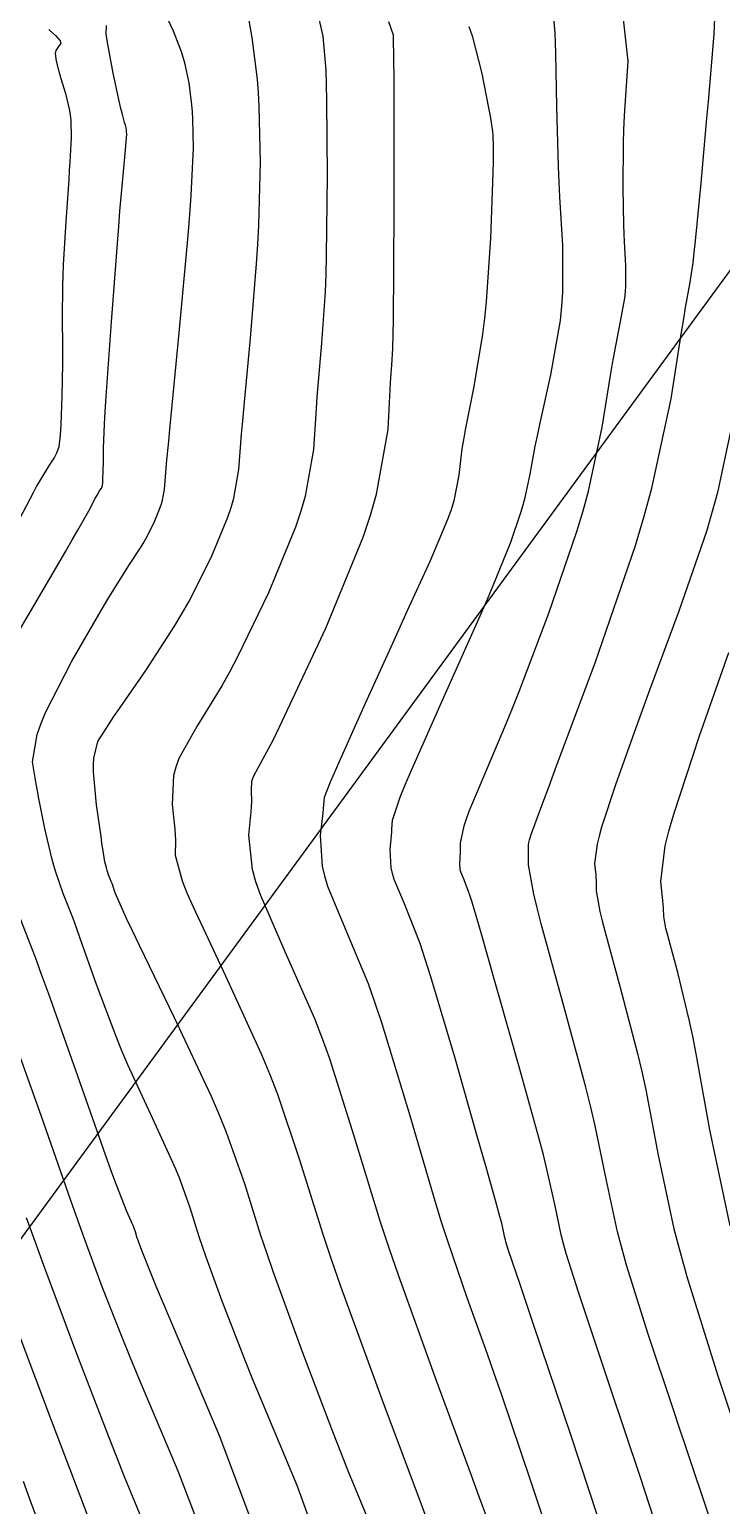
# Model space of a CAD drawing. Header units: metres. Extents: x 837117 to 838479, y 1189012 to 1191015.
# Drawn here: x 837875.1 to 837912.6, y 1189385.5 to 1189465.6 of the extents above; entities that cross this region are included whole.
import ezdxf

# ---------------------------------------------------------------- set-up
doc = ezdxf.new("R2010")
doc.units = ezdxf.units.M
doc.header["$LTSCALE"] = 0.3
for name, color, linetype in [('CORREDORVIA', 70, 'Continuous'), ('COTAS 10', 1, 'Continuous'), ('COTAS INT', 252, 'Continuous')]:
    doc.layers.add(name, color=color, linetype=linetype)

msp = doc.modelspace()

# ---------------------------------------------------------------- linework, layer by layer
at = {"layer": 'CORREDORVIA'}
msp.add_lwpolyline([(837910.676, 1191000.965), (838157.033, 1190996.193), (838237.174, 1190821.339), (838237.001, 1190602.875), (838240.031, 1190437.198), (838223.537, 1190366.272), (838212.196, 1190288.92), (838221.396, 1189997.878), (837954.545, 1189509.173), (837751.159, 1189231.384), (837593.191, 1189234.399), (837744.487, 1189686.609), (837750.277, 1189933.973), (837723.624, 1190051.525), (837726.092, 1190134.48), (837885.383, 1190229.429), (837983.184, 1190344.12), (837817.554, 1190502.187), (837798.033, 1190660.17), (837963.574, 1190795.982)], close=True, dxfattribs=at)
at = {"layer": 'COTAS 10'}
for points in [[(837893.794, 1189383.936), (837892.398, 1189387.345), (837891.979, 1189388.404), (837891.546, 1189389.513), (837889.867, 1189393.936), (837888.314, 1189398.21), (837887.961, 1189399.225), (837887.642, 1189400.167), (837886.766, 1189402.963), (837885.783, 1189405.757), (837885.395, 1189406.697), (837884.958, 1189407.711), (837882.963, 1189411.975), (837881.058, 1189415.897), (837880.677, 1189416.695), (837880.36, 1189417.368), (837879.745, 1189418.757), (837879.568, 1189419.258), (837879.527, 1189419.371), (837879.49, 1189419.472), (837879.384, 1189419.745), (837879.302, 1189419.975), (837879.281, 1189420.049), (837879.259, 1189420.128), (837879.184, 1189420.451), (837879.068, 1189421.141), (837879.022, 1189421.45), (837878.969, 1189421.811), (837878.724, 1189423.544), (837878.561, 1189425.327), (837878.56, 1189425.72), (837878.578, 1189426.069), (837878.8, 1189426.966), (837879.408, 1189427.929), (837879.669, 1189428.32), (837879.97, 1189428.765), (837881.393, 1189430.822), (837882.963, 1189433.227), (837883.358, 1189433.892), (837883.734, 1189434.556), (837884.949, 1189436.949), (837885.849, 1189439.136), (837886.027, 1189439.67), (837886.174, 1189440.173), (837886.449, 1189441.732), (837886.59, 1189443.65), (837886.653, 1189444.379), (837886.726, 1189445.195), (837887.074, 1189448.86), (837887.409, 1189452.897), (837887.474, 1189453.947), (837887.526, 1189454.969), (837887.612, 1189458.415), (837887.548, 1189461.434), (837887.505, 1189462.185), (837887.452, 1189462.9), (837887.167, 1189465.178), (837886.881, 1189466.819)], [(837909.714, 1189382.48), (837908.218, 1189387.083), (837906.568, 1189391.991), (837906.187, 1189393.124), (837905.84, 1189394.16), (837904.861, 1189397.083), (837904.203, 1189399.191), (837904.058, 1189399.713), (837903.928, 1189400.207), (837903.594, 1189401.768), (837903.156, 1189403.77), (837902.961, 1189404.542), (837902.734, 1189405.409), (837901.65, 1189409.327), (837900.528, 1189413.266), (837900.278, 1189414.145), (837900.053, 1189414.934), (837899.461, 1189417.02), (837899.081, 1189418.3), (837898.99, 1189418.581), (837898.906, 1189418.829), (837898.657, 1189419.461), (837898.496, 1189419.85), (837898.468, 1189419.946), (837898.447, 1189420.037), (837898.429, 1189420.322), (837898.453, 1189420.65), (837898.457, 1189420.767), (837898.461, 1189420.896), (837898.468, 1189421.458), (837898.662, 1189422.4), (837898.785, 1189422.768), (837898.937, 1189423.183), (837899.733, 1189425.069), (837900.876, 1189427.761), (837901.247, 1189428.683), (837901.641, 1189429.683), (837903.259, 1189433.933), (837904.779, 1189438.372), (837905.111, 1189439.49), (837905.405, 1189440.561), (837906.143, 1189444.028), (837906.594, 1189446.827), (837906.705, 1189447.475), (837906.812, 1189448.069), (837907.15, 1189449.759), (837907.377, 1189451.037), (837907.414, 1189451.371), (837907.438, 1189451.697), (837907.432, 1189452.803), (837907.36, 1189454.088), (837907.343, 1189454.526), (837907.327, 1189455.001), (837907.282, 1189457.013), (837907.305, 1189459.435), (837907.331, 1189460.168), (837907.367, 1189460.928), (837907.569, 1189463.895), (837907.185, 1189467.317)], [(837873.663, 1189397.065), (837876.264, 1189390.145), (837878.626, 1189383.916)]]:
    msp.add_lwpolyline(points, dxfattribs=at)
at = {"layer": 'COTAS INT'}
for points in [[(837911.995, 1189384.813), (837910.709, 1189388.639), (837910.347, 1189389.719), (837909.982, 1189390.808), (837908.644, 1189394.813), (837907.474, 1189398.562), (837907.216, 1189399.489), (837906.986, 1189400.369), (837906.391, 1189403.144), (837905.777, 1189406.125), (837905.534, 1189407.134), (837905.26, 1189408.222), (837904.009, 1189412.815), (837902.838, 1189417.069), (837902.616, 1189417.944), (837902.437, 1189418.687), (837902.156, 1189420.278), (837902.158, 1189420.887), (837902.157, 1189421.012), (837902.156, 1189421.117), (837902.149, 1189421.338), (837902.168, 1189421.493), (837902.184, 1189421.558), (837902.205, 1189421.631), (837902.317, 1189421.974), (837902.932, 1189423.641), (837903.269, 1189424.549), (837903.679, 1189425.651), (837905.763, 1189431.245), (837907.95, 1189437.613), (837908.426, 1189439.203), (837908.845, 1189440.718), (837909.886, 1189445.567), (837910.452, 1189449.175), (837910.572, 1189449.908), (837910.675, 1189450.526), (837910.911, 1189451.797), (837911.082, 1189452.953), (837911.145, 1189453.498), (837911.213, 1189454.14), (837911.515, 1189457.271), (837911.833, 1189460.803), (837911.912, 1189461.698), (837911.987, 1189462.557), (837912.226, 1189465.359), (837912.313, 1189467.551)], [(837891.404, 1189381.665), (837889.601, 1189386.596), (837887.647, 1189391.272), (837887.189, 1189392.394), (837886.767, 1189393.44), (837885.539, 1189396.596), (837884.668, 1189398.995), (837884.47, 1189399.565), (837884.29, 1189400.094), (837883.799, 1189401.663), (837883.246, 1189403.232), (837883.029, 1189403.76), (837882.783, 1189404.329), (837881.663, 1189406.723), (837880.42, 1189409.424), (837880.097, 1189410.186), (837879.783, 1189410.955), (837878.726, 1189413.785), (837877.842, 1189416.29), (837877.637, 1189416.854), (837877.45, 1189417.361), (837876.919, 1189418.726), (837876.512, 1189419.874), (837876.403, 1189420.246), (837876.295, 1189420.64), (837875.918, 1189422.256), (837875.594, 1189423.886), (837875.519, 1189424.289), (837875.451, 1189424.67), (837875.261, 1189425.872), (837875.498, 1189427.357), (837875.7, 1189427.916), (837875.961, 1189428.54), (837877.395, 1189431.33), (837878.981, 1189434.087), (837879.337, 1189434.691), (837879.658, 1189435.225), (837880.52, 1189436.576), (837881.105, 1189437.474), (837881.252, 1189437.721), (837881.393, 1189437.969), (837881.846, 1189438.862), (837882.182, 1189439.678), (837882.248, 1189439.877), (837882.303, 1189440.065), (837882.406, 1189440.646), (837882.546, 1189442.256), (837882.625, 1189443.093), (837882.721, 1189444.099), (837883.212, 1189449.142), (837883.698, 1189454.42), (837883.791, 1189455.574), (837883.866, 1189456.594), (837883.987, 1189459.17), (837883.954, 1189460.751), (837883.931, 1189461.145), (837883.903, 1189461.519), (837883.754, 1189462.712), (837883.512, 1189463.791), (837883.424, 1189464.093), (837883.328, 1189464.397), (837882.909, 1189465.508), (837882.45, 1189466.481)], [(837890.733, 1189466.43), (837890.998, 1189465.248), (837891.155, 1189463.395), (837891.184, 1189462.627), (837891.207, 1189461.749), (837891.237, 1189457.661), (837891.185, 1189453.343), (837891.156, 1189452.321), (837891.12, 1189451.373), (837890.936, 1189448.578), (837890.73, 1189446.292), (837890.68, 1189445.666), (837890.634, 1189445.043), (837890.493, 1189442.817), (837890.045, 1189440.282), (837889.806, 1189439.463), (837889.516, 1189438.595), (837888.052, 1189435.036), (837886.367, 1189431.559), (837885.937, 1189430.741), (837885.523, 1189429.986), (837884.164, 1189427.782), (837883.195, 1189426.042), (837883.028, 1189425.579), (837882.905, 1189425.125), (837882.824, 1189423.553), (837882.976, 1189422.208), (837882.998, 1189421.897), (837883.013, 1189421.613), (837882.995, 1189420.807), (837883.369, 1189419.419), (837883.63, 1189418.767), (837883.959, 1189418), (837885.715, 1189414.263), (837887.67, 1189409.995), (837888.125, 1189408.894), (837888.542, 1189407.827), (837889.734, 1189404.263), (837890.994, 1189400.24), (837891.453, 1189398.885), (837891.961, 1189397.424), (837894.195, 1189391.277), (837896.326, 1189385.587), (837896.769, 1189384.415)], [(837899.851, 1189384.969), (837899.481, 1189385.99), (837899.061, 1189387.137), (837897.139, 1189392.327), (837895.096, 1189398.012), (837894.599, 1189399.472), (837894.133, 1189400.882), (837892.701, 1189405.562), (837891.375, 1189409.746), (837890.975, 1189410.843), (837890.561, 1189411.914), (837888.95, 1189415.562), (837887.614, 1189418.646), (837887.373, 1189419.361), (837887.188, 1189420.017), (837886.989, 1189421.883), (837887.111, 1189423.157), (837887.13, 1189423.438), (837887.141, 1189423.688), (837887.125, 1189424.335), (837887.149, 1189424.796), (837887.185, 1189424.93), (837887.234, 1189425.065), (837887.518, 1189425.576), (837888.3, 1189427.053), (837888.662, 1189427.799), (837889.088, 1189428.69), (837891.155, 1189433.124), (837893.183, 1189438.053), (837893.584, 1189439.257), (837893.916, 1189440.39), (837894.536, 1189443.903), (837894.678, 1189446.436), (837894.708, 1189446.953), (837894.735, 1189447.389), (837894.798, 1189448.296), (837894.831, 1189449.85), (837894.838, 1189450.694), (837894.845, 1189451.717), (837894.862, 1189456.906), (837894.865, 1189462.063), (837894.863, 1189463.066), (837894.858, 1189463.885), (837894.83, 1189465.306), (837894.587, 1189466.024)], [(837890.733, 1189466.43), (837890.998, 1189465.248), (837891.155, 1189463.395), (837891.184, 1189462.627), (837891.207, 1189461.749), (837891.237, 1189457.661), (837891.185, 1189453.343), (837891.156, 1189452.321), (837891.12, 1189451.373), (837890.936, 1189448.578), (837890.73, 1189446.292), (837890.68, 1189445.666), (837890.634, 1189445.043), (837890.493, 1189442.817)], [(837906.421, 1189383.361), (837904.442, 1189389.353), (837902.426, 1189395.343), (837901.697, 1189397.511), (837901.078, 1189399.353), (837900.932, 1189399.821), (837900.9, 1189399.936), (837900.871, 1189400.046), (837900.797, 1189400.392), (837900.7, 1189400.836), (837900.657, 1189401.007), (837900.606, 1189401.2), (837900.366, 1189402.069), (837899.854, 1189403.872), (837899.375, 1189405.557), (837898.161, 1189409.838), (837896.865, 1189414.204), (837896.557, 1189415.161), (837896.271, 1189416.009), (837895.422, 1189418.161), (837894.873, 1189419.488), (837894.777, 1189419.815), (837894.705, 1189420.125), (837894.645, 1189421.099), (837894.723, 1189421.868), (837894.738, 1189422.048), (837894.751, 1189422.214), (837894.77, 1189422.697), (837895.2, 1189423.96), (837895.47, 1189424.618), (837895.806, 1189425.41), (837897.568, 1189429.383), (837899.456, 1189433.619), (837899.872, 1189434.577), (837900.241, 1189435.441), (837901.19, 1189437.785), (837901.745, 1189439.406), (837901.866, 1189439.814), (837901.973, 1189440.205), (837902.243, 1189441.471), (837902.522, 1189442.999), (837902.635, 1189443.556), (837902.764, 1189444.17), (837903.36, 1189446.869), (837903.883, 1189449.817), (837903.967, 1189450.588), (837904.025, 1189451.34), (837904.01, 1189453.891), (837903.849, 1189456.521), (837903.813, 1189457.322), (837903.781, 1189458.155), (837903.7, 1189461.423), (837903.636, 1189464.313), (837903.615, 1189464.906), (837903.593, 1189465.409), (837903.503, 1189466.481)], [(837873.588, 1189431.388), (837875.324, 1189434.34), (837877.054, 1189437.291), (837877.411, 1189437.907), (837877.715, 1189438.436), (837878.372, 1189439.618), (837878.642, 1189440.137), (837878.702, 1189440.247), (837878.755, 1189440.343), (837878.894, 1189440.568), (837878.976, 1189440.692), (837878.994, 1189440.723), (837879.009, 1189440.754), (837879.043, 1189440.856), (837879.062, 1189441.034), (837879.067, 1189441.113), (837879.072, 1189441.205), (837879.089, 1189441.643), (837879.1, 1189442.149), (837879.101, 1189442.284), (837879.101, 1189442.416), (837879.096, 1189442.874), (837879.158, 1189444.195), (837879.201, 1189444.872), (837879.255, 1189445.684), (837879.542, 1189449.739), (837879.858, 1189453.99), (837879.931, 1189454.925), (837879.997, 1189455.756), (837880.181, 1189457.883), (837880.295, 1189459.074), (837880.317, 1189459.315), (837880.334, 1189459.517), (837880.362, 1189459.925), (837880.359, 1189460.068), (837880.357, 1189460.104), (837880.355, 1189460.138), (837880.341, 1189460.247), (837880.315, 1189460.354), (837880.305, 1189460.387), (837880.293, 1189460.422), (837880.239, 1189460.561), (837880.108, 1189461.062), (837880.047, 1189461.324), (837879.977, 1189461.641), (837879.635, 1189463.232), (837879.331, 1189464.81), (837879.284, 1189465.118), (837879.253, 1189465.371), (837879.275, 1189465.819)], [(837876.13, 1189465.616), (837876.2, 1189465.558), (837876.508, 1189465.285), (837876.747, 1189464.996), (837876.774, 1189464.928), (837876.783, 1189464.865), (837876.671, 1189464.682), (837876.513, 1189464.469), (837876.492, 1189464.387), (837876.482, 1189464.296), (837876.529, 1189463.884), (837876.676, 1189463.326), (837876.729, 1189463.142), (837876.787, 1189462.945), (837877.04, 1189462.13), (837877.263, 1189461.214), (837877.301, 1189460.954), (837877.33, 1189460.691), (837877.351, 1189459.72), (837877.279, 1189458.424), (837877.249, 1189457.957), (837877.215, 1189457.442), (837877.057, 1189455.192), (837876.914, 1189452.836), (837876.89, 1189452.254), (837876.872, 1189451.703), (837876.865, 1189449.97), (837876.883, 1189448.383), (837876.881, 1189447.924), (837876.877, 1189447.457), (837876.839, 1189445.7), (837876.781, 1189444.179), (837876.764, 1189443.86), (837876.747, 1189443.586), (837876.682, 1189442.968), (837876.561, 1189442.615), (837876.509, 1189442.509), (837876.449, 1189442.399), (837876.165, 1189441.97), (837875.682, 1189441.189), (837875.496, 1189440.857), (837875.289, 1189440.474), (837874.352, 1189438.675)], [(837898.922, 1189465.774), (837899.095, 1189465.272), (837899.625, 1189463.211), (837899.991, 1189461.359), (837900.061, 1189460.989), (837900.118, 1189460.68), (837900.209, 1189460.081), (837900.217, 1189459.856), (837900.221, 1189459.785), (837900.225, 1189459.709), (837900.247, 1189459.399), (837900.239, 1189458.411), (837900.225, 1189457.907), (837900.206, 1189457.303), (837900.093, 1189454.29), (837899.865, 1189450.826), (837899.773, 1189449.937), (837899.668, 1189449.079), (837899.185, 1189446.235), (837898.718, 1189443.889), (837898.624, 1189443.346), (837898.545, 1189442.847), (837898.385, 1189441.429), (837898.108, 1189440.034), (837897.955, 1189439.55), (837897.768, 1189439.024), (837896.82, 1189436.773), (837895.557, 1189434.017), (837895.173, 1189433.174), (837894.773, 1189432.295), (837893.203, 1189428.832), (837891.862, 1189425.836), (837891.606, 1189425.252), (837891.4, 1189424.774), (837891.073, 1189423.935), (837891.04, 1189423.532), (837891.02, 1189423.328), (837890.994, 1189423.085), (837890.861, 1189421.876), (837890.963, 1189420.213), (837891.086, 1189419.684), (837891.25, 1189419.126), (837892.186, 1189416.862), (837893.452, 1189413.833), (837893.825, 1189412.792), (837894.208, 1189411.664), (837895.669, 1189406.862), (837897.077, 1189402.049), (837897.426, 1189400.916), (837897.758, 1189399.868), (837898.807, 1189396.801), (837899.91, 1189393.743), (837900.274, 1189392.701), (837900.665, 1189391.575), (837902.289, 1189386.801), (837903.729, 1189382.456)], [(837913.117, 1189443.788), (837912.409, 1189440.489), (837912.124, 1189439.458), (837911.8, 1189438.375), (837910.311, 1189434.042), (837908.725, 1189429.759), (837908.341, 1189428.709), (837907.979, 1189427.718), (837906.871, 1189424.628), (837906.117, 1189422.326), (837905.979, 1189421.831), (837905.872, 1189421.399), (837905.742, 1189420.352), (837905.798, 1189419.734), (837905.808, 1189419.572), (837905.816, 1189419.414), (837905.827, 1189418.873), (837906.024, 1189417.755), (837906.15, 1189417.232), (837906.307, 1189416.617), (837907.129, 1189413.628), (837908.068, 1189410.046), (837908.297, 1189409.058), (837908.514, 1189408.071), (837909.188, 1189404.521), (837910.043, 1189400.53), (837910.374, 1189399.266), (837910.745, 1189397.933), (837912.427, 1189392.543), (837914.125, 1189387.456)], [(837913.1, 1189400.691), (837911.985, 1189405.897), (837911.252, 1189410.016), (837911.061, 1189410.981), (837910.876, 1189411.869), (837910.25, 1189414.441), (837909.775, 1189416.166), (837909.685, 1189416.521), (837909.612, 1189416.823), (837909.498, 1189417.468), (837909.475, 1189417.94), (837909.459, 1189418.133), (837909.439, 1189418.352), (837909.335, 1189419.367), (837909.576, 1189421.304), (837909.774, 1189422.105), (837910.029, 1189423.02), (837911.425, 1189427.282), (837913.027, 1189431.795)], [(837887.926, 1189382.545), (837885.407, 1189389.255), (837882.897, 1189395.199), (837882.399, 1189396.383), (837881.987, 1189397.367), (837881.212, 1189399.255), (837881.021, 1189399.78), (837880.978, 1189399.905), (837880.938, 1189400.021), (837880.831, 1189400.364), (837880.71, 1189400.707), (837880.663, 1189400.822), (837880.609, 1189400.947), (837880.364, 1189401.471), (837879.783, 1189402.95), (837879.518, 1189403.678), (837879.207, 1189404.543), (837877.706, 1189408.813), (837876.115, 1189413.321), (837875.747, 1189414.336), (837875.41, 1189415.25), (837874.455, 1189417.706)], [(837874.022, 1189411.407), (837875.698, 1189406.687), (837877.313, 1189402.075), (837877.688, 1189401.02), (837878.032, 1189400.06), (837879.011, 1189397.391), (837880.114, 1189394.615), (837880.535, 1189393.587), (837881.007, 1189392.447), (837883.129, 1189387.391), (837885.134, 1189382.145)], [(837874.908, 1189401.143), (837875.373, 1189399.859), (837875.847, 1189398.562), (837877.637, 1189393.768), (837879.37, 1189389.265), (837879.808, 1189388.152), (837880.228, 1189387.097), (837881.595, 1189383.768)], [(837874.746, 1189386.838), (837875.168, 1189385.686), (837875.535, 1189384.669)]]:
    msp.add_lwpolyline(points, dxfattribs=at)

doc.saveas('drawing.dxf')
